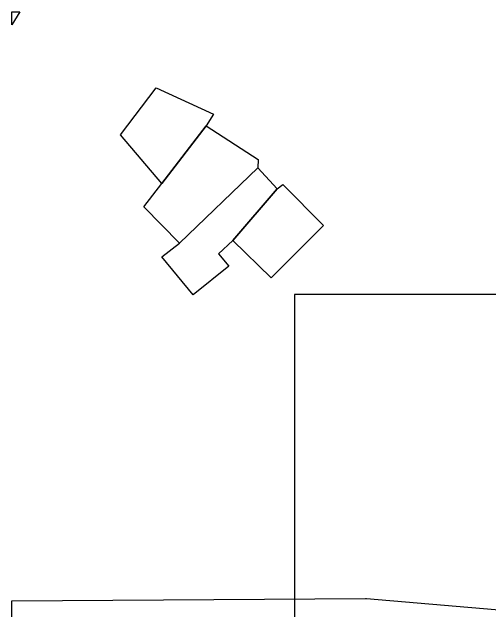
# Model space of a CAD drawing. Header units: centimetres. Extents: x 117202 to 132010, y -43374 to -16879.
# Drawn here: x 118574 to 122796, y -22500 to -17210 of the extents above; entities that cross this region are included whole.
import ezdxf

# ---------------------------------------------------------------- set-up
doc = ezdxf.new("R2010")
doc.units = ezdxf.units.CM
for name, color, linetype in [('C-BLDG-EXST', 7, 'Continuous'), ('C-ROAD', 7, 'Continuous'), ('V-PROP-LINE', 7, 'Continuous')]:
    doc.layers.add(name, color=color, linetype=linetype)

msp = doc.modelspace()

# ---------------------------------------------------------------- linework, layer by layer
at = {"layer": 'C-BLDG-EXST'}
for points in [[(119848.8, -17880.4), (120357.5, -18114.7), (120293.5, -18217.5), (119900.9, -18726), (119533, -18297.1)], [(120293.5, -18217.5), (120753.8, -18516), (120749.4, -18590.1), (120055.1, -19255.5), (119740.8, -18934.9), (119900.9, -18726)], [(120055.1, -19255.5), (120749.4, -18590.1), (120921.4, -18775.8), (120529.6, -19230.1), (120400.8, -19348.4), (120493.1, -19457.8), (120175.8, -19713.1), (119898.7, -19376)], [(120529.6, -19230.1), (120921.4, -18775.8), (120969.8, -18736), (121329.6, -19097.4), (120867.8, -19561.7)]]:
    msp.add_lwpolyline(points, close=True, dxfattribs=at)
at = {"layer": 'C-ROAD'}
msp.add_lwpolyline([(118573.6, -17322.7), (118573.6, -17210.3), (118642.9, -17210.3), (118573.6, -17322.7)], close=True, dxfattribs=at)
msp.add_lwpolyline([(118573.6, -22617.9), (118573.6, -22417.9), (121702.9, -22396.5), (121712.1, -22396.9), (125368.3, -22709.6)], dxfattribs=at)
at = {"layer": 'V-PROP-LINE'}
msp.add_lwpolyline([(121073.6, -36731.5), (126496.4, -36731.5), (126496.4, -19710.3), (121073.6, -19710.3)], close=True, dxfattribs=at)

doc.saveas('drawing.dxf')
